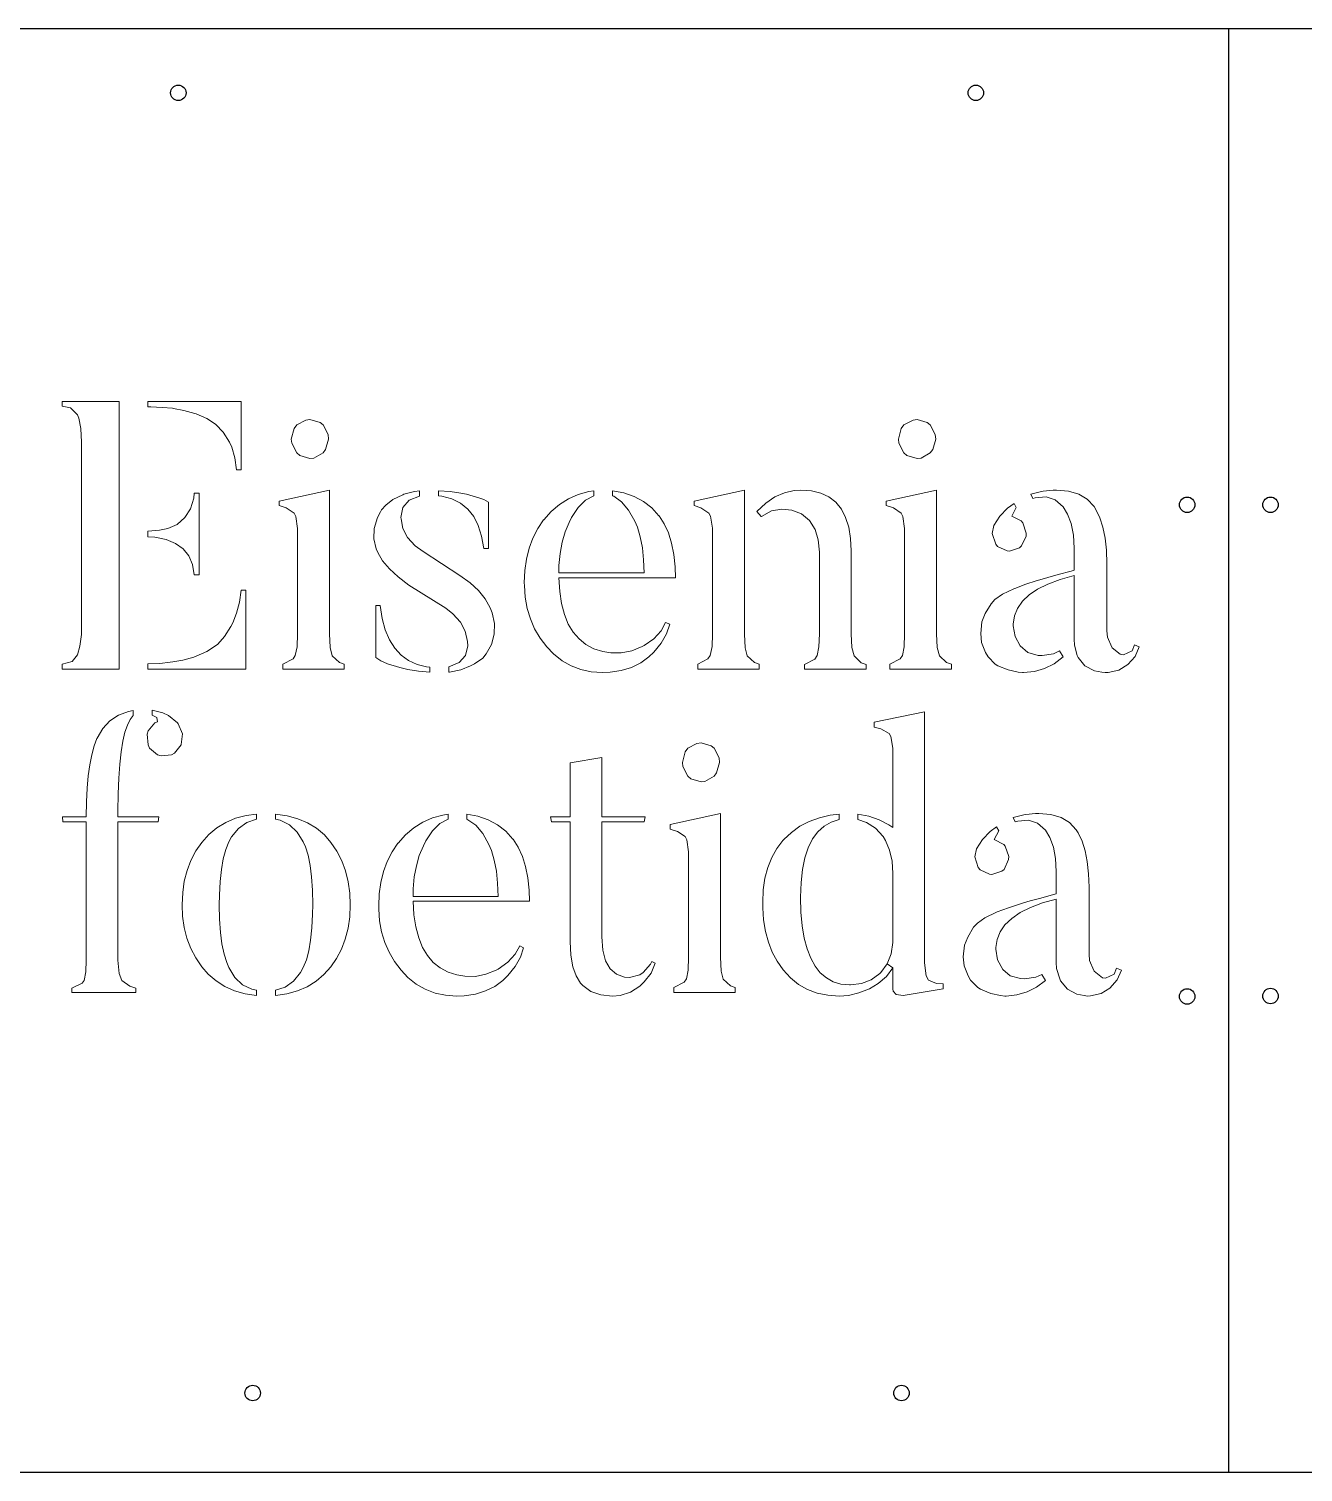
# Model space of a CAD drawing. Header units: millimetres. Extents: x 3735 to 5333, y 3252 to 4770.
# Drawn here: x 4495.8 to 4924, y 3251.8 to 3736.8 of the extents above; entities that cross this region are included whole.
import ezdxf

# ---------------------------------------------------------------- set-up
doc = ezdxf.new("R2010")
doc.units = ezdxf.units.MM
doc.layers.get('0').update_dxf_attribs({"color": 18, "true_color": 0x000000})
doc.layers.add('ext', color=18, linetype='Continuous', true_color=0x000000)
doc.layers.add('MASHARAB', color=6, linetype='Continuous', true_color=0xff00ff)

msp = doc.modelspace()

# ---------------------------------------------------------------- linework, layer by layer
at = {"color": 6, "lineweight": 0, "true_color": 0xff00ff}
for points in [[(4526.22, 3611.63), (4507.05, 3611.63), (4507.05, 3609.96), (4509.86, 3609.45), (4512.19, 3607.15), (4512.66, 3605.99), (4513.32, 3602.56), (4513.56, 3597.96), (4513.56, 3536.61), (4513.48, 3533.29), (4513.01, 3529.4), (4512.19, 3526.48), (4510.4, 3524.26), (4507.05, 3523.28), (4507.05, 3521.65), (4526.22, 3521.65)], [(4567.16, 3611.63), (4535.8, 3611.63), (4535.8, 3609.84), (4536.78, 3609.8), (4540.63, 3609.61), (4544.06, 3609.34), (4544.45, 3609.26), (4547.88, 3608.56), (4551.66, 3607.54), (4552.05, 3607.39), (4555.59, 3605.87), (4558.55, 3603.96), (4558.67, 3603.88), (4561.12, 3601.31), (4563.23, 3597.96), (4564.01, 3596.21), (4565.02, 3592.62), (4565.56, 3588.61), (4567.16, 3588.61)], [(4590.3, 3605.48), (4588.94, 3605.36), (4585.86, 3603.69), (4584.96, 3602.52), (4584.03, 3598.97), (4584.15, 3597.57), (4585.86, 3594.38), (4586.87, 3593.48), (4590.3, 3592.47), (4591.62, 3592.58), (4594.7, 3594.38), (4595.56, 3595.47), (4596.57, 3598.97), (4596.42, 3600.49), (4594.7, 3603.69), (4593.73, 3604.51)], [(4797.7, 3604.51), (4794.31, 3605.48), (4792.95, 3605.36), (4789.87, 3603.69), (4788.97, 3602.52), (4788.04, 3598.97), (4788.15, 3597.57), (4789.87, 3594.38), (4790.88, 3593.48), (4794.31, 3592.47), (4795.63, 3592.58), (4798.71, 3594.38), (4799.57, 3595.47), (4800.58, 3598.97), (4800.43, 3600.49), (4798.71, 3603.69)], [(4553.02, 3580.82), (4551.42, 3580.82), (4551.23, 3579.15), (4550.18, 3575.48), (4548.23, 3572.64), (4545.62, 3570.3), (4542.58, 3568.94), (4539.74, 3568.35), (4535.8, 3568.04), (4535.8, 3566.13), (4538.18, 3565.94), (4541.96, 3565.16), (4545.11, 3563.87), (4547.64, 3562.04), (4549.55, 3559.67), (4550.8, 3556.78), (4551.42, 3553.32), (4553.02, 3553.32)], [(4596.81, 3581.83), (4579.98, 3578.13), (4579.98, 3576.61), (4582.35, 3575.8), (4585, 3574.04), (4585.55, 3572.95), (4586.09, 3568.94), (4586.09, 3533.53), (4585.94, 3529.17), (4585.35, 3526.24), (4584.61, 3525.15), (4581.18, 3523.28), (4581.18, 3521.65), (4601.83, 3521.65), (4601.83, 3523.28), (4600.2, 3523.91), (4597.78, 3526.09), (4597.04, 3528.89), (4596.81, 3533.53)], [(4627.07, 3579.81), (4627.07, 3581.6), (4625.4, 3581.37), (4621.89, 3580.43), (4621.46, 3580.27), (4618.19, 3578.64), (4615.74, 3576.73), (4614.37, 3575.21), (4614.02, 3574.55), (4613.01, 3572.56), (4611.88, 3568.9), (4611.73, 3565.39), (4612.54, 3562.04), (4613.05, 3560.8), (4614.69, 3558.07), (4616.98, 3555.34), (4619.91, 3552.62), (4623.49, 3549.89), (4635.92, 3542.1), (4638.33, 3540.19), (4640.83, 3537.42), (4642.46, 3534.35), (4643.28, 3530.96), (4643.32, 3529.48), (4642.54, 3526.24), (4640.44, 3523.91), (4637.01, 3522.39), (4637.01, 3520.6), (4637.24, 3520.63), (4640.98, 3521.45), (4644.25, 3522.78), (4645.58, 3523.48), (4648.34, 3525.35), (4649.55, 3526.75), (4651.27, 3529.91), (4652.24, 3533.41), (4652.32, 3536.96), (4651.54, 3540.54), (4650.84, 3542.25), (4649.16, 3545.22), (4646.9, 3548.02), (4644.1, 3550.63), (4640.71, 3553.08), (4628.28, 3561.15), (4625.63, 3563.13), (4623.1, 3565.9), (4621.5, 3568.9), (4620.92, 3572.13), (4620.88, 3572.64), (4621.54, 3575.95), (4623.61, 3578.37)], [(4637.36, 3581.29), (4633.46, 3581.6), (4633.46, 3579.92), (4634.63, 3579.73), (4637.98, 3578.83), (4640.86, 3577.39), (4643.32, 3575.44), (4645.31, 3572.91), (4646.86, 3569.87), (4647.99, 3566.29), (4648.69, 3562.16), (4650.29, 3562.16), (4650.29, 3577.74), (4648.69, 3578.64), (4647.06, 3579.26), (4642.93, 3580.43), (4640.98, 3580.82)], [(4695.79, 3580.9), (4691.97, 3581.6), (4691.97, 3579.92), (4692.4, 3579.73), (4695.01, 3577.9), (4697.39, 3575.09), (4699.49, 3571.35), (4700.31, 3569.37), (4701.28, 3566.06), (4701.99, 3562.43), (4702.41, 3558.38), (4702.57, 3553.98), (4673.9, 3553.98), (4673.98, 3556.51), (4674.33, 3560.49), (4674.99, 3564.26), (4676, 3567.73), (4677.37, 3570.96), (4678.18, 3572.6), (4680.44, 3575.99), (4682.94, 3578.41), (4685.7, 3579.92), (4685.7, 3581.6), (4683.95, 3581.29), (4680.4, 3580.31), (4677.17, 3578.91), (4674.13, 3577), (4671.37, 3574.67), (4668.87, 3571.86), (4668.8, 3571.78), (4666.85, 3568.86), (4665.21, 3565.71), (4663.97, 3562.32), (4663.07, 3558.65), (4662.52, 3554.76), (4662.33, 3550.67), (4662.37, 3549.73), (4662.64, 3545.8), (4663.3, 3542.02), (4664.35, 3538.51), (4665.8, 3535.16), (4667.63, 3532.09), (4669.85, 3529.17), (4672.18, 3526.75), (4674.99, 3524.49), (4678.03, 3522.74), (4681.3, 3521.49), (4684.81, 3520.75), (4688.55, 3520.48), (4691.12, 3520.6), (4694.9, 3521.14), (4698.36, 3522.19), (4701.44, 3523.71), (4704.17, 3525.74), (4705.84, 3527.37), (4708.34, 3530.41), (4710.13, 3533.53), (4711.18, 3536.72), (4709.82, 3537.35), (4708.3, 3534.5), (4705.88, 3531.81), (4702.57, 3529.55), (4701.91, 3529.2), (4698.4, 3527.8), (4694.9, 3527.1), (4691.35, 3527.14), (4688.7, 3527.57), (4685.7, 3528.5), (4683.05, 3529.91), (4680.75, 3531.78), (4678.77, 3534.07), (4677.09, 3536.8), (4675.81, 3540.03), (4674.83, 3543.66), (4674.21, 3547.75), (4673.9, 3552.3), (4713.13, 3552.3), (4713.01, 3556.04), (4712.58, 3560.21), (4711.84, 3563.99), (4710.75, 3567.42), (4709.35, 3570.46), (4707.6, 3573.15), (4707.56, 3573.19), (4705.14, 3575.83), (4702.34, 3578.02), (4699.22, 3579.69)], [(4736.27, 3533.41), (4736.27, 3581.83), (4719.4, 3578.13), (4719.4, 3576.61), (4721.66, 3575.83), (4724.31, 3574.04), (4724.93, 3573.03), (4725.55, 3569.06), (4725.55, 3533.41), (4725.4, 3529.2), (4724.81, 3526.24), (4724.03, 3525.15), (4720.65, 3523.28), (4720.65, 3521.65), (4741.29, 3521.65), (4741.29, 3523.28), (4739.66, 3523.91), (4737.24, 3526.09), (4736.5, 3528.78)], [(4758.78, 3581.6), (4755.2, 3581.83), (4753.02, 3581.72), (4749.74, 3580.94), (4746.55, 3579.53), (4743.43, 3577.43), (4740.43, 3574.67), (4741.91, 3572.91), (4742.07, 3572.99), (4745.38, 3574.82), (4748.81, 3575.44), (4752.24, 3575.09), (4755.51, 3573.81), (4758.12, 3571.63), (4758.2, 3571.55), (4760.03, 3568.59), (4761.08, 3565.08), (4761.47, 3560.99), (4761.47, 3533.53), (4761.28, 3529.17), (4760.73, 3526.24), (4759.91, 3525.04), (4756.52, 3523.17), (4756.52, 3521.65), (4777.21, 3521.65), (4777.21, 3523.17), (4775.49, 3523.79), (4773.16, 3526.09), (4772.42, 3528.89), (4772.14, 3533.53), (4772.14, 3561.38), (4771.95, 3565.51), (4771.37, 3569.33), (4770.31, 3572.64), (4768.87, 3575.44), (4766.96, 3577.74), (4764.66, 3579.53), (4761.94, 3580.82)], [(4800.82, 3533.53), (4800.82, 3581.83), (4783.95, 3578.13), (4783.95, 3576.61), (4786.36, 3575.8), (4789.01, 3574.04), (4789.56, 3572.95), (4790.1, 3568.94), (4790.1, 3533.53), (4789.95, 3529.17), (4789.36, 3526.24), (4788.62, 3525.15), (4785.19, 3523.28), (4785.19, 3521.65), (4805.84, 3521.65), (4805.84, 3523.28), (4804.2, 3523.91), (4801.79, 3526.09), (4801.05, 3528.89)], [(4863.65, 3526.48), (4862.56, 3526.63), (4859.83, 3528.78), (4859.72, 3529.01), (4858.24, 3532.36), (4858.12, 3534.54), (4858.12, 3557.06), (4857.92, 3561.58), (4857.46, 3565.67), (4856.72, 3569.33), (4855.7, 3572.52), (4854.42, 3575.33), (4853.76, 3576.34), (4851.5, 3578.76), (4848.65, 3580.47), (4845.19, 3581.48), (4841.13, 3581.83), (4840.04, 3581.83), (4836.73, 3581.44), (4836.11, 3581.33), (4832.53, 3580.43), (4833.15, 3579.03), (4834.01, 3579.26), (4837.63, 3579.53), (4840.74, 3578.52), (4843.35, 3576.22), (4844.87, 3573.77), (4846.08, 3570.54), (4846.82, 3566.72), (4847.06, 3562.28), (4847.06, 3554.88), (4846.08, 3554.6), (4841.76, 3553.4), (4838.25, 3552.42), (4835.6, 3551.68), (4834.28, 3551.29), (4830.89, 3550.16), (4827.11, 3548.72), (4826.84, 3548.6), (4822.98, 3546.81), (4820.49, 3545.02), (4819.16, 3543.58), (4817.18, 3540.31), (4816.12, 3537.58), (4815.7, 3533.65), (4815.97, 3530.65), (4817.29, 3527.26), (4818.15, 3525.78), (4820.6, 3523.28), (4821.42, 3522.78), (4824.93, 3521.37), (4828.24, 3520.6), (4829.72, 3520.48), (4830.11, 3520.48), (4833.73, 3520.87), (4837.16, 3521.88), (4840.36, 3523.48), (4843.35, 3525.74), (4842.11, 3527.76), (4840.16, 3526.79), (4836.34, 3526.24), (4834.98, 3526.28), (4831.47, 3527.26), (4828.98, 3529.44), (4827.27, 3532.63), (4826.64, 3536.22), (4826.64, 3536.76), (4827.07, 3539.53), (4828.08, 3542.06), (4829.72, 3544.44), (4831.98, 3546.58), (4834.82, 3548.49), (4838.29, 3550.24), (4842.38, 3551.76), (4847.06, 3553.08), (4847.06, 3531.74), (4847.17, 3529.75), (4848.15, 3526.24), (4848.46, 3525.58), (4850.72, 3522.78), (4853.91, 3521.1), (4856.4, 3520.6), (4857.5, 3520.48), (4858.55, 3520.52), (4862.13, 3521.34), (4865.13, 3523.17), (4867.55, 3525.93), (4868.95, 3529.17), (4867.35, 3529.83), (4866.53, 3527.84)], [(4827.62, 3575.95), (4826.88, 3577.35), (4824.73, 3575.72), (4822.16, 3573.03), (4820.1, 3569.95), (4819.55, 3567.22), (4820.72, 3563.68), (4821.38, 3562.9), (4824.54, 3561.38), (4825.36, 3561.3), (4828.71, 3562.39), (4829.41, 3563.06), (4830.93, 3566.37), (4831.01, 3567.38), (4829.84, 3570.85), (4829.33, 3571.43), (4826.14, 3573.03), (4826.1, 3573.07)], [(4568.76, 3548.21), (4567.16, 3548.21), (4566.58, 3544.16), (4565.64, 3540.5), (4564.36, 3537.23), (4563.69, 3535.94), (4561.59, 3532.63), (4559.29, 3530.06), (4558.59, 3529.52), (4555.59, 3527.53), (4552.05, 3525.97), (4551.27, 3525.7), (4547.57, 3524.65), (4544.18, 3524.06), (4543.32, 3523.95), (4539.81, 3523.59), (4535.8, 3523.44), (4535.8, 3521.65), (4568.76, 3521.65)], [(4612.43, 3542.99), (4612.43, 3525.58), (4614.14, 3524.45), (4616.4, 3523.48), (4620.53, 3522.15), (4623.14, 3521.53), (4626.76, 3520.95), (4630.62, 3520.6), (4630.62, 3522.27), (4629.49, 3522.43), (4626.3, 3523.24), (4623.41, 3524.57), (4620.92, 3526.36), (4618.82, 3528.7), (4617.02, 3531.5), (4615.62, 3534.81), (4614.57, 3538.67), (4613.91, 3542.99)], [(4530.89, 3507.7), (4529.3, 3507.39), (4525.95, 3506.18), (4523.06, 3504.27), (4520.69, 3501.7), (4518.78, 3498.46), (4518.7, 3498.35), (4517.77, 3495.82), (4516.95, 3492.89), (4516.29, 3489.54), (4515.74, 3485.8), (4515.39, 3481.6), (4515.16, 3477.04), (4515.08, 3472.01), (4507.13, 3472.01), (4507.25, 3470.34), (4515.08, 3470.34), (4515.08, 3423.83), (4514.96, 3419.97), (4514.38, 3417.05), (4513.75, 3416.15), (4510.32, 3414.48), (4510.32, 3412.96), (4531.75, 3412.96), (4531.75, 3414.48), (4529.72, 3415.06), (4527.11, 3417.05), (4526.14, 3419.42), (4525.75, 3423.83), (4525.75, 3470.34), (4539.23, 3470.34), (4539.5, 3472.01), (4525.75, 3472.01), (4525.75, 3473.88), (4525.87, 3479.73), (4526.06, 3484.99), (4526.41, 3489.7), (4526.88, 3493.83), (4527.43, 3497.41), (4528.13, 3500.41), (4528.95, 3502.87), (4529.88, 3504.7), (4530.89, 3506.02)], [(4537.28, 3507.81), (4537.28, 3506.14), (4538.88, 3505.36), (4539.11, 3503.96), (4538.18, 3503.61), (4535.92, 3500.92), (4535.57, 3499.79), (4535.92, 3496.17), (4536.42, 3495.11), (4539.11, 3492.86), (4540.28, 3492.47), (4543.79, 3492.86), (4544.8, 3493.36), (4546.98, 3496.17), (4547.02, 3496.32), (4547.45, 3499.87), (4546.01, 3503.22), (4545.77, 3503.57), (4542.81, 3506.02), (4540.9, 3506.92)], [(4796.84, 3422.93), (4796.84, 3507.31), (4779.94, 3503.84), (4779.94, 3502.17), (4782.16, 3501.58), (4784.96, 3500.02), (4785.54, 3499.01), (4786.17, 3495.04), (4786.17, 3468.43), (4784.77, 3469.36), (4781.57, 3471.04), (4778.1, 3472.21), (4774.4, 3472.91), (4774.4, 3471.12), (4777.29, 3470.11), (4780.29, 3468.16), (4782.86, 3465.35), (4783.68, 3464.07), (4785.08, 3460.83), (4785.9, 3457.13), (4786.17, 3452.96), (4786.17, 3429.79), (4785.62, 3425.97), (4784.26, 3422.62), (4786.17, 3421.26), (4786.17, 3414.24), (4786.29, 3413.46), (4787.3, 3412.33), (4789.6, 3411.94), (4803.11, 3414.24), (4803.11, 3415.88), (4800.85, 3416.04), (4798.09, 3417.16), (4797.31, 3418.53)], [(4725.09, 3495.82), (4721.7, 3496.83), (4720.33, 3496.67), (4717.26, 3495.04), (4716.36, 3493.87), (4715.43, 3490.28), (4715.58, 3488.92), (4717.26, 3485.69), (4718.27, 3484.79), (4721.7, 3483.78), (4723.02, 3483.9), (4726.1, 3485.69), (4726.96, 3486.78), (4727.93, 3490.28), (4727.77, 3491.84), (4726.1, 3495.04)], [(4688.35, 3472.01), (4688.35, 3491.96), (4677.68, 3490.17), (4677.68, 3472.01), (4671.17, 3472.01), (4671.41, 3470.34), (4677.68, 3470.34), (4677.68, 3430.14), (4677.99, 3425.5), (4678.65, 3421.64), (4679.74, 3418.53), (4681.22, 3416.15), (4682, 3415.29), (4684.69, 3413.35), (4688.04, 3412.18), (4692.01, 3411.79), (4694.58, 3412.02), (4697.97, 3413.11), (4701.09, 3415.14), (4702.61, 3416.54), (4704.91, 3419.46), (4706.35, 3422.81), (4705.14, 3423.44), (4704.75, 3422.54), (4702.3, 3419.74), (4701.13, 3418.92), (4697.66, 3418.06), (4695.99, 3418.18), (4693.26, 3419.11), (4691.12, 3420.9), (4689.56, 3423.63), (4688.66, 3427.22), (4688.35, 3431.73), (4688.35, 3470.34), (4702.57, 3470.34), (4702.92, 3472.01)], [(4572.34, 3472.91), (4568.87, 3472.44), (4565.29, 3471.51), (4561.98, 3470.11), (4558.98, 3468.31), (4556.33, 3466.09), (4553.95, 3463.44), (4551.97, 3460.56), (4550.29, 3457.37), (4549.01, 3453.98), (4548.07, 3450.35), (4547.53, 3446.54), (4547.33, 3442.49), (4547.49, 3438.63), (4548.03, 3434.81), (4548.97, 3431.19), (4550.25, 3427.76), (4551.93, 3424.61), (4553.95, 3421.64), (4556.1, 3419.15), (4558.75, 3416.89), (4561.67, 3415.02), (4564.94, 3413.54), (4568.49, 3412.53), (4572.34, 3411.94), (4572.34, 3413.74), (4570.71, 3414.13), (4567.67, 3415.61), (4565.1, 3418.02), (4563.03, 3421.37), (4562.33, 3423.01), (4561.43, 3425.89), (4560.73, 3429.28), (4560.23, 3433.18), (4559.95, 3437.58), (4559.84, 3442.49), (4559.88, 3445.72), (4560.11, 3450.32), (4560.54, 3454.37), (4561.16, 3457.95), (4562.02, 3461.03), (4563.03, 3463.56), (4563.97, 3465.24), (4566.26, 3468.12), (4569.07, 3470.14), (4572.34, 3471.23)], [(4578.73, 3472.91), (4578.73, 3471.23), (4580.33, 3470.85), (4583.41, 3469.33), (4585.98, 3466.87), (4588.04, 3463.56), (4588.74, 3461.96), (4589.64, 3459.08), (4590.34, 3455.69), (4590.85, 3451.8), (4591.12, 3447.39), (4591.24, 3442.49), (4591.2, 3439.25), (4590.96, 3434.66), (4590.53, 3430.6), (4589.91, 3427.02), (4589.09, 3423.94), (4588.04, 3421.37), (4587.11, 3419.66), (4584.81, 3416.74), (4582, 3414.79), (4578.73, 3413.74), (4578.73, 3411.94), (4582.51, 3412.49), (4586.09, 3413.5), (4589.37, 3414.91), (4592.33, 3416.74), (4595.01, 3419), (4597.35, 3421.64), (4599.22, 3424.37), (4600.9, 3427.57), (4602.18, 3430.95), (4603.12, 3434.58), (4603.66, 3438.4), (4603.86, 3442.49), (4603.7, 3446.38), (4603.16, 3450.2), (4602.26, 3453.86), (4601.01, 3457.25), (4599.38, 3460.48), (4597.35, 3463.44), (4595.13, 3465.94), (4592.44, 3468.16), (4589.48, 3469.99), (4586.21, 3471.39), (4582.63, 3472.36)], [(4646.75, 3472.21), (4642.97, 3472.91), (4642.97, 3471.23), (4643.4, 3471.04), (4646.01, 3469.21), (4648.38, 3466.44), (4650.45, 3462.66), (4651.27, 3460.68), (4652.24, 3457.41), (4652.94, 3453.74), (4653.37, 3449.69), (4653.52, 3445.29), (4624.93, 3445.29), (4625.01, 3447.82), (4625.36, 3451.84), (4626.06, 3455.57), (4627.04, 3459.04), (4628.4, 3462.31), (4629.22, 3463.95), (4631.48, 3467.3), (4633.97, 3469.72), (4636.74, 3471.23), (4636.74, 3472.91), (4634.98, 3472.6), (4631.44, 3471.66), (4628.2, 3470.22), (4625.17, 3468.35), (4622.44, 3466.01), (4619.91, 3463.21), (4619.87, 3463.13), (4617.88, 3460.21), (4616.28, 3457.02), (4615.04, 3453.63), (4614.14, 3449.97), (4613.6, 3446.11), (4613.44, 3441.98), (4613.44, 3441.04), (4613.71, 3437.11), (4614.37, 3433.37), (4615.43, 3429.83), (4616.87, 3426.51), (4618.7, 3423.4), (4620.92, 3420.51), (4623.22, 3418.06), (4626.02, 3415.8), (4629.06, 3414.05), (4632.33, 3412.8), (4635.84, 3412.06), (4639.54, 3411.79), (4642.11, 3411.91), (4645.89, 3412.45), (4649.32, 3413.5), (4652.4, 3415.02), (4655.12, 3417.05), (4656.8, 3418.68), (4659.29, 3421.72), (4661.04, 3424.84), (4662.1, 3428.03), (4660.77, 3428.7), (4659.25, 3425.81), (4656.84, 3423.16), (4653.52, 3420.87), (4652.86, 3420.51), (4649.4, 3419.11), (4645.89, 3418.41), (4642.34, 3418.45), (4639.7, 3418.88), (4636.74, 3419.85), (4634.09, 3421.26), (4631.75, 3423.09), (4629.8, 3425.38), (4628.13, 3428.15), (4626.84, 3431.34), (4625.87, 3435.01), (4625.24, 3439.1), (4624.93, 3443.62), (4664.04, 3443.62), (4663.97, 3447.39), (4663.5, 3451.52), (4662.76, 3455.34), (4661.67, 3458.73), (4660.26, 3461.81), (4658.55, 3464.46), (4658.51, 3464.53), (4656.1, 3467.18), (4653.33, 3469.33), (4650.21, 3471)], [(4728.2, 3424.84), (4728.2, 3473.18), (4711.37, 3469.44), (4711.37, 3467.92), (4713.79, 3467.11), (4716.4, 3465.35), (4716.94, 3464.26), (4717.53, 3460.25), (4717.53, 3424.84), (4717.33, 3420.48), (4716.79, 3417.55), (4716.01, 3416.46), (4712.62, 3414.63), (4712.62, 3412.96), (4733.23, 3412.96), (4733.23, 3414.63), (4731.59, 3415.22), (4729.18, 3417.44), (4728.44, 3420.2)], [(4768.17, 3471.12), (4768.17, 3472.91), (4765.13, 3472.56), (4761.47, 3471.7), (4758.08, 3470.49), (4754.96, 3468.82), (4752.12, 3466.79), (4749.51, 3464.34), (4749.24, 3464.07), (4747.17, 3461.34), (4745.46, 3458.34), (4744.14, 3455.03), (4743.16, 3451.41), (4742.62, 3447.47), (4742.42, 3443.26), (4742.42, 3441.47), (4742.73, 3437.38), (4743.4, 3433.53), (4744.37, 3429.94), (4745.65, 3426.59), (4747.29, 3423.48), (4749.28, 3420.63), (4749.32, 3420.59), (4751.73, 3417.9), (4754.46, 3415.72), (4757.46, 3414.01), (4760.73, 3412.76), (4764.31, 3412.06), (4768.17, 3411.79), (4771.21, 3412.02), (4774.75, 3412.84), (4778.34, 3414.24), (4781.26, 3415.96), (4784.03, 3418.33), (4786.17, 3421.26), (4784.26, 3422.62), (4782.12, 3419.74), (4781.77, 3419.39), (4778.92, 3417.24), (4775.65, 3415.96), (4771.95, 3415.53), (4771.56, 3415.53), (4768.72, 3415.8), (4766.15, 3416.58), (4763.85, 3417.87), (4761.78, 3419.58), (4760.03, 3421.8), (4758.55, 3424.49), (4757.34, 3427.64), (4756.37, 3431.27), (4755.71, 3435.4), (4755.28, 3439.99), (4755.16, 3445.06), (4755.32, 3449.89), (4755.78, 3454.33), (4756.6, 3458.22), (4757.73, 3461.65), (4759.17, 3464.57), (4760.93, 3466.95), (4763.03, 3468.86), (4765.4, 3470.22)], [(4862.95, 3420.51), (4861.35, 3421.14), (4860.53, 3419.19), (4857.65, 3417.83), (4856.56, 3417.94), (4853.87, 3420.13), (4853.72, 3420.32), (4852.28, 3423.71), (4852.16, 3425.85), (4852.16, 3447.59), (4852.12, 3448.41), (4851.96, 3452.89), (4851.5, 3456.98), (4850.76, 3460.64), (4849.74, 3463.87), (4848.46, 3466.64), (4847.8, 3467.65), (4845.54, 3470.07), (4842.69, 3471.78), (4839.26, 3472.83), (4835.21, 3473.18), (4834.12, 3473.18), (4830.81, 3472.79), (4830.19, 3472.68), (4826.64, 3471.74), (4827.27, 3470.34), (4828.12, 3470.57), (4831.71, 3470.85), (4834.82, 3469.83), (4837.43, 3467.53), (4838.95, 3465.12), (4840.16, 3461.85), (4840.86, 3458.03), (4841.1, 3453.59), (4841.1, 3446.19), (4840.12, 3445.91), (4835.84, 3444.71), (4832.33, 3443.73), (4829.72, 3442.99), (4828.4, 3442.6), (4825.01, 3441.47), (4821.23, 3440.07), (4820.96, 3439.95), (4817.1, 3438.12), (4814.61, 3436.33), (4813.32, 3434.89), (4811.33, 3431.62), (4810.28, 3428.89), (4809.85, 3424.96), (4810.13, 3421.96), (4811.45, 3418.57), (4812.31, 3417.13), (4814.76, 3414.63), (4815.58, 3414.09), (4819.05, 3412.68), (4822.36, 3411.94), (4823.84, 3411.79), (4824.23, 3411.79), (4827.85, 3412.18), (4831.28, 3413.19), (4834.47, 3414.79), (4837.43, 3417.05), (4836.19, 3419.07), (4834.24, 3418.1), (4830.42, 3417.55), (4829.1, 3417.63), (4825.59, 3418.61), (4823.1, 3420.75), (4821.38, 3423.94), (4820.76, 3427.53), (4820.76, 3428.07), (4821.19, 3430.84), (4822.2, 3433.41), (4823.84, 3435.75), (4826.1, 3437.89), (4828.94, 3439.84), (4832.37, 3441.55), (4836.46, 3443.07), (4841.1, 3444.39), (4841.1, 3423.05), (4841.21, 3421.06), (4842.23, 3417.55), (4842.54, 3416.89), (4844.8, 3414.09), (4847.99, 3412.45), (4850.44, 3411.94), (4851.54, 3411.79), (4852.59, 3411.83), (4856.13, 3412.65), (4859.13, 3414.48), (4861.55, 3417.24)], [(4821.73, 3467.3), (4820.99, 3468.7), (4818.89, 3467.03), (4816.32, 3464.38), (4814.26, 3461.26), (4813.71, 3458.54), (4814.88, 3455.03), (4815.54, 3454.25), (4818.66, 3452.69), (4819.48, 3452.61), (4822.83, 3453.74), (4823.53, 3454.37), (4825.05, 3457.68), (4825.12, 3458.73), (4823.95, 3462.16), (4823.45, 3462.74), (4820.25, 3464.34), (4820.22, 3464.38)]]:
    msp.add_lwpolyline(points, close=True, dxfattribs=at)
at = {"layer": 'ext'}
msp.add_lwpolyline([(5333.06, 3736.8), (4465.06, 3736.8), (4465.06, 3251.8), (5333.06, 3251.8)], close=True, dxfattribs=at)
at = {"layer": 'MASHARAB'}
msp.add_line((4899.06, 3251.8), (4899.06, 3736.8), dxfattribs=at)
for centre in [(4546.06, 3715.3), (4814.06, 3715.3), (4885.06, 3576.88), (4913.06, 3576.88), (4913.06, 3411.8), (4885.06, 3411.65), (4571.06, 3278.38), (4789.06, 3278.38)]:
    msp.add_circle(centre, 2.6, dxfattribs=at)

doc.saveas('drawing.dxf')
